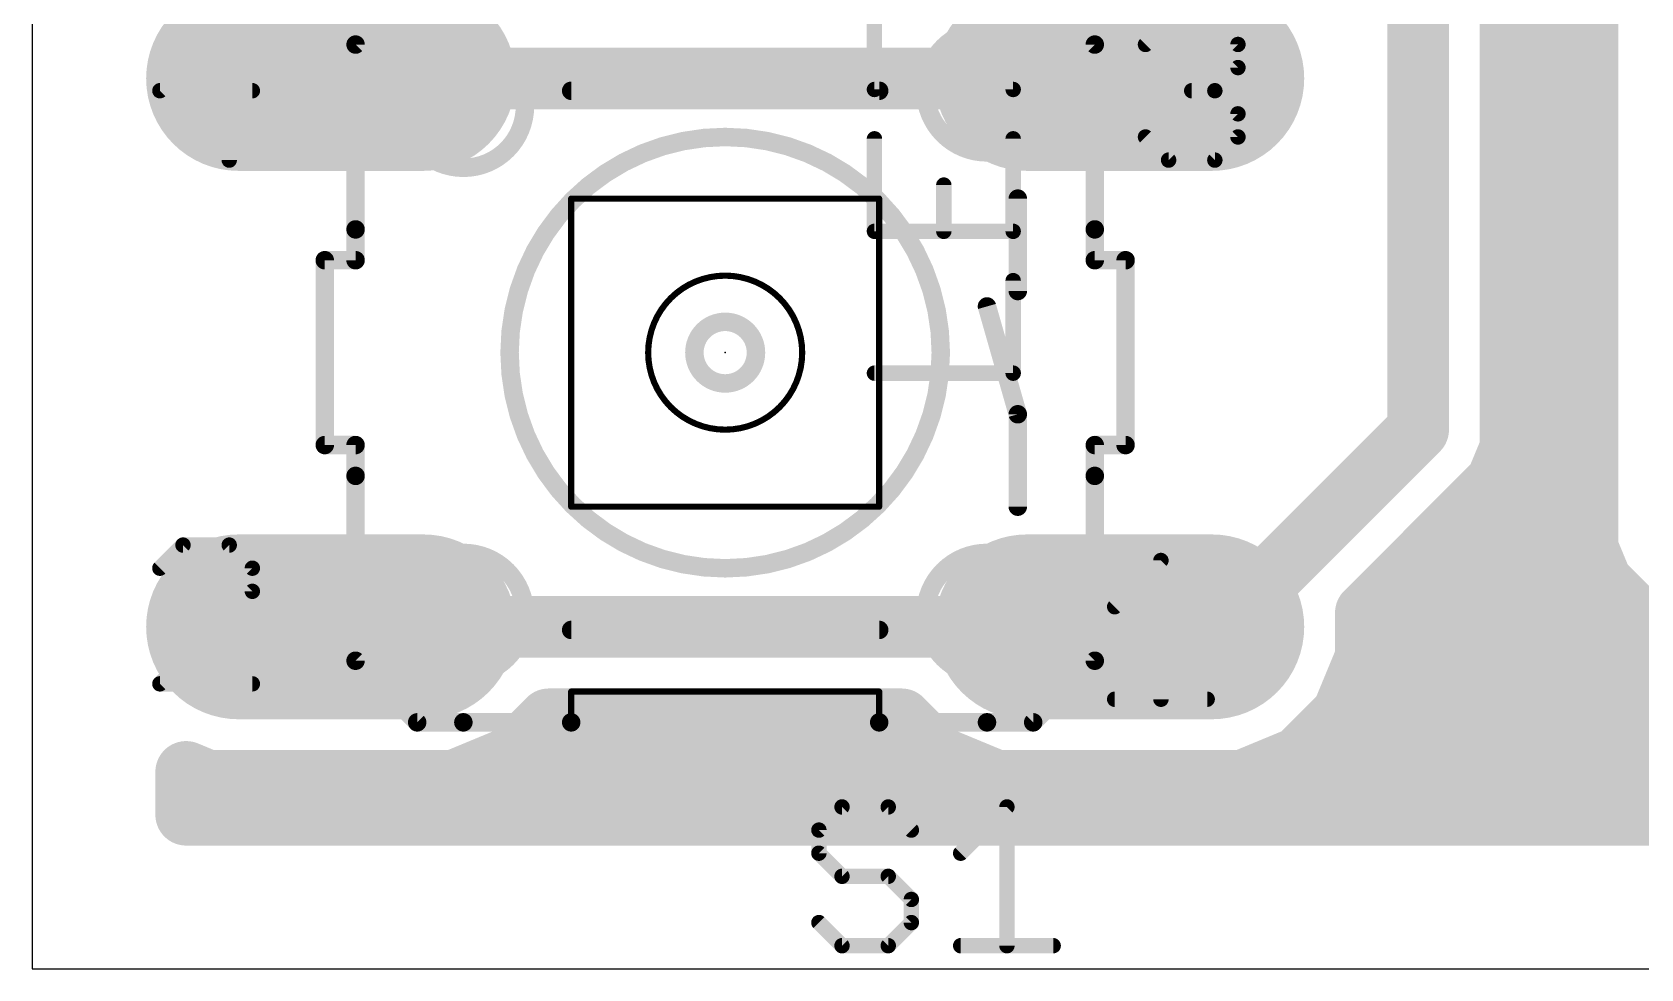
# Model space of a CAD drawing. Extents: x 40.6 to 122, y 26.7 to 70.8.
# Drawn here: x 40.64 to 53.91, y 27.94 to 35.66 of the extents above; entities that cross this region are included whole.
import ezdxf

# ---------------------------------------------------------------- set-up
doc = ezdxf.new("R2010")
doc.units = 0
for name, color, linetype in [('16', 175, 'CONTINUOUS'), ('17', 82, 'CONTINUOUS'), ('20', 7, 'CONTINUOUS'), ('21', 253, 'CONTINUOUS'), ('23', 7, 'CONTINUOUS'), ('25', 253, 'CONTINUOUS'), ('51', 253, 'CONTINUOUS')]:
    doc.layers.add(name, color=color, linetype=linetype)

# ---------------------------------------------------------------- blocks, each defined once
blk = doc.blocks.new('LONGP100')
at = {"const_width": 1}
blk.add_lwpolyline([(-0.5, 0), (0.5, 0)], dxfattribs=at)
at = {"const_width": 0.5}
for points in [[(-0.5, 0.25, 1), (-0.5, -0.25)], [(0.5, -0.25, 1), (0.5, 0.25)]]:
    blk.add_lwpolyline(points, format="xyb", dxfattribs=at)

msp = doc.modelspace()

# ---------------------------------------------------------------- linework, layer by layer
at = {"layer": '16', "const_width": 0.508}
for points in [[(53.467, 42.4704), (53.467, 31.4079)], [(53.34, 31.115), (53.34, 37.0205)], [(41.8465, 36.5379), (43.1038, 35.2806)], [(52.07, 32.385), (52.07, 36.195)], [(52.832, 32.2334), (52.832, 36.0713)], [(52.832, 35.56), (53.467, 35.56)], [(43.1038, 35.2806), (49.6062, 35.2806)], [(52.832, 35.052), (53.467, 35.052)], [(52.832, 34.544), (53.467, 34.544)], [(52.832, 34.036), (53.467, 34.036)], [(52.832, 33.528), (53.467, 33.528)], [(52.832, 33.02), (53.467, 33.02)], [(50.4444, 30.7594), (52.07, 32.385)], [(52.832, 32.512), (53.467, 32.512)], [(52.716, 31.9534), (52.832, 32.2334)], [(52.737, 32.004), (53.467, 32.004)], [(52.5016, 31.739), (52.716, 31.9534)], [(51.6382, 30.8756), (52.5016, 31.739)], [(52.2586, 31.496), (53.467, 31.496)], [(53.467, 31.4079), (53.583, 31.1279)], [(54.6735, 29.7815), (53.34, 31.115)], [(53.583, 31.1279), (54.472, 30.2389)], [(51.7506, 30.988), (53.7229, 30.988)], [(51.6382, 30.5068), (51.6382, 30.8756)], [(43.1038, 30.7594), (49.6062, 30.7594)], [(49.6062, 30.7594), (50.4444, 30.7594)], [(51.4449, 30.04), (51.6382, 30.5068)], [(51.6271, 30.48), (54.2309, 30.48)], [(44.5852, 29.6827), (44.8999, 29.9974)], [(44.8999, 29.9974), (47.8101, 29.9974)], [(47.8101, 29.9974), (48.1248, 29.6827)], [(51.0876, 29.6827), (51.4449, 30.04)], [(44.8745, 29.972), (47.8355, 29.972)], [(51.3769, 29.972), (54.8131, 29.972)], [(44.1184, 29.4894), (44.5852, 29.6827)], [(48.1248, 29.6827), (48.5916, 29.4894)], [(50.6208, 29.4894), (51.0876, 29.6827)], [(41.91, 29.21), (41.91, 29.5636)], [(41.91, 29.5636), (42.0892, 29.4894)], [(41.91, 29.464), (120.63, 29.464)], [(42.0892, 29.4894), (44.1184, 29.4894)], [(48.5916, 29.4894), (50.6208, 29.4894)], [(120.63, 29.21), (41.91, 29.21)]]:
    msp.add_lwpolyline(points, dxfattribs=at)
at = {"layer": '16', "const_width": 0.254}
for points in [[(52.832, 35.687, 1), (52.832, 35.433)], [(53.467, 35.433, 1), (53.467, 35.687)], [(43.1038, 35.4076, 1), (43.1038, 35.1536)], [(43.014, 35.1908, 1), (43.1936, 35.3704)], [(49.6062, 35.1536, 1), (49.6062, 35.4076)], [(52.832, 35.179, 1), (52.832, 34.925)], [(53.467, 34.925, 1), (53.467, 35.179)], [(52.832, 34.671, 1), (52.832, 34.417)], [(53.467, 34.417, 1), (53.467, 34.671)], [(52.832, 34.163, 1), (52.832, 33.909)], [(53.467, 33.909, 1), (53.467, 34.163)], [(52.832, 33.655, 1), (52.832, 33.401)], [(53.467, 33.401, 1), (53.467, 33.655)], [(52.832, 33.147, 1), (52.832, 32.893)], [(53.467, 32.893, 1), (53.467, 33.147)], [(52.1598, 32.2952, 1), (51.9802, 32.4748)], [(52.832, 32.639, 1), (52.832, 32.385)], [(53.467, 32.385, 1), (53.467, 32.639)], [(51.943, 32.385, 1), (52.197, 32.385)], [(52.9493, 32.1848, 1), (52.7147, 32.282)], [(52.737, 32.131, 1), (52.737, 31.877)], [(52.705, 32.2334, 1), (52.959, 32.2334)], [(53.467, 31.877, 1), (53.467, 32.131)], [(52.5987, 32.002, 1), (52.8333, 31.9048)], [(52.8058, 31.8636, 1), (52.6262, 32.0432)], [(52.5914, 31.6492, 1), (52.4118, 31.8288)], [(52.4118, 31.8288, 1), (52.5914, 31.6492)], [(52.2586, 31.623, 1), (52.2586, 31.369)], [(53.467, 31.369, 1), (53.467, 31.623)], [(53.5843, 31.4565, 1), (53.3497, 31.3593)], [(53.34, 31.4079, 1), (53.594, 31.4079)], [(53.4298, 31.2048, 1), (53.2502, 31.0252)], [(53.6728, 31.2177, 1), (53.4932, 31.0381)], [(51.7506, 31.115, 1), (51.7506, 30.861)], [(53.213, 31.115, 1), (53.467, 31.115)], [(53.4657, 31.0793, 1), (53.7003, 31.1765)], [(53.7229, 30.861, 1), (53.7229, 31.115)], [(51.7652, 30.8756, 1), (51.5112, 30.8756)], [(51.5484, 30.9654, 1), (51.728, 30.7858)], [(43.1038, 30.8864, 1), (43.1038, 30.6324)], [(49.6062, 30.8864, 1), (49.6062, 30.6324)], [(49.6062, 30.6324, 1), (49.6062, 30.8864)], [(50.3546, 30.8492, 1), (50.5342, 30.6696)], [(50.4444, 30.6324, 1), (50.4444, 30.8864)], [(51.6271, 30.607, 1), (51.6271, 30.353)], [(51.7555, 30.4582, 1), (51.5209, 30.5554)], [(51.5112, 30.5068, 1), (51.7652, 30.5068)], [(44.8999, 30.1244, 1), (44.8999, 29.8704)], [(44.9897, 29.9076, 1), (44.81, 30.0872)], [(47.8999, 30.0872, 1), (47.7203, 29.9076)], [(47.8101, 29.8704, 1), (47.8101, 30.1244)], [(51.5347, 29.9502, 1), (51.355, 30.1298)], [(44.8745, 30.099, 1), (44.8745, 29.845)], [(47.8355, 29.845, 1), (47.8355, 30.099)], [(51.3769, 30.099, 1), (51.3769, 29.845)], [(51.3275, 30.0886, 1), (51.5622, 29.9914)], [(44.4954, 29.7725, 1), (44.675, 29.5929)], [(44.6338, 29.5654, 1), (44.5366, 29.8001)], [(48.1734, 29.8001, 1), (48.0762, 29.5654)], [(48.035, 29.5929, 1), (48.2146, 29.7725)], [(50.9978, 29.7725, 1), (51.1774, 29.5929)], [(51.1362, 29.5654, 1), (51.039, 29.8001)], [(41.9586, 29.681, 1), (41.8614, 29.4463)], [(42.037, 29.5636, 1), (41.783, 29.5636)], [(41.91, 29.591, 1), (41.91, 29.337)], [(42.0892, 29.6164, 1), (42.0892, 29.3624)], [(42.0406, 29.3721, 1), (42.1378, 29.6067)], [(44.0698, 29.6067, 1), (44.167, 29.3721)], [(44.1184, 29.3624, 1), (44.1184, 29.6164)], [(48.5916, 29.6164, 1), (48.5916, 29.3624)], [(48.543, 29.3721, 1), (48.6402, 29.6067)], [(50.5722, 29.6067, 1), (50.6694, 29.3721)], [(50.6208, 29.3624, 1), (50.6208, 29.6164)], [(41.91, 29.337, 1), (41.91, 29.083)], [(41.783, 29.21, 1), (42.037, 29.21)]]:
    msp.add_lwpolyline(points, format="xyb", dxfattribs=at)
at = {"layer": '20'}
for p, q in [((40.64, 70.79), (40.64, 27.94)), ((40.64, 27.94), (121.9, 27.94))]:
    msp.add_line(p, q, dxfattribs=at)
at = {"layer": '21'}
for points, const_width in [([(46.355, 31.242, 1), (46.355, 34.798, 1), (46.355, 31.242)], 0.1524), ([(43.3451, 34.036, 1), (43.2689, 34.036)], 0.0762), ([(49.4411, 34.036, 1), (49.3649, 34.036)], 0.0762), ([(43.053, 33.8201, 1), (43.053, 33.7439)], 0.0762), ([(43.0911, 33.782, 1), (43.0149, 33.782)], 0.0762), ([(43.307, 33.7439, 1), (43.307, 33.8201)], 0.0762), ([(49.403, 33.8201, 1), (49.403, 33.7439)], 0.0762), ([(49.6951, 33.782, 1), (49.6189, 33.782)], 0.0762), ([(49.657, 33.7439, 1), (49.657, 33.8201)], 0.0762), ([(43.2689, 33.782, 1), (43.3451, 33.782)], 0.0762), ([(49.3649, 33.782, 1), (49.4411, 33.782)], 0.0762), ([(46.355, 32.766, 1), (46.355, 33.274, 1), (46.355, 32.766)], 0.1524), ([(43.053, 32.2961, 1), (43.053, 32.2199)], 0.0762), ([(43.0149, 32.258, 1), (43.0911, 32.258)], 0.0762), ([(43.3451, 32.258, 1), (43.2689, 32.258)], 0.0762), ([(43.307, 32.2199, 1), (43.307, 32.2961)], 0.0762), ([(49.403, 32.2961, 1), (49.403, 32.2199)], 0.0762), ([(49.4411, 32.258, 1), (49.3649, 32.258)], 0.0762), ([(49.6189, 32.258, 1), (49.6951, 32.258)], 0.0762), ([(49.657, 32.2199, 1), (49.657, 32.2961)], 0.0762), ([(43.2689, 32.004, 1), (43.3451, 32.004)], 0.0762), ([(49.3649, 32.004, 1), (49.4411, 32.004)], 0.0762), ([(45.085, 30.2387, 1), (45.085, 30.2133)], 0.0254), ([(45.0977, 30.226, 1), (45.0723, 30.226)], 0.0254), ([(47.6377, 30.226, 1), (47.6123, 30.226)], 0.0254), ([(47.625, 30.2133, 1), (47.625, 30.2387)], 0.0254), ([(44.196, 30.0101, 1), (44.196, 29.9339)], 0.0762), ([(45.085, 30.0101, 1), (45.085, 29.9339)], 0.0762), ([(45.085, 29.9339, 1), (45.085, 30.0101)], 0.0762), ([(45.0723, 29.972, 1), (45.0977, 29.972)], 0.0254), ([(47.625, 30.0101, 1), (47.625, 29.9339)], 0.0762), ([(47.625, 29.9339, 1), (47.625, 30.0101)], 0.0762), ([(47.6123, 29.972, 1), (47.6377, 29.972)], 0.0254), ([(48.514, 29.9339, 1), (48.514, 30.0101)], 0.0762)]:
    msp.add_lwpolyline(points, format="xyb", dxfattribs=dict(at, const_width=const_width))
for points, const_width in [([(43.307, 33.782), (43.307, 34.036)], 0.1524), ([(49.403, 33.782), (49.403, 34.036)], 0.1524), ([(43.053, 33.782), (43.307, 33.782)], 0.1524), ([(43.053, 33.782), (43.053, 32.258)], 0.1524), ([(49.403, 33.782), (49.657, 33.782)], 0.1524), ([(49.657, 32.258), (49.657, 33.782)], 0.1524), ([(43.307, 32.258), (43.053, 32.258)], 0.1524), ([(43.307, 32.258), (43.307, 32.004)], 0.1524), ([(49.657, 32.258), (49.403, 32.258)], 0.1524), ([(49.403, 32.258), (49.403, 32.004)], 0.1524), ([(45.085, 30.226), (47.625, 30.226)], 0.0508), ([(45.085, 30.226), (45.085, 29.972)], 0.0508), ([(47.625, 29.972), (47.625, 30.226)], 0.0508), ([(44.196, 29.972), (45.085, 29.972)], 0.1524), ([(45.085, 29.972), (47.625, 29.972)], 0.1524), ([(47.625, 29.972), (48.514, 29.972)], 0.1524)]:
    msp.add_lwpolyline(points, dxfattribs=dict(at, const_width=const_width))
at = {"layer": '23'}
msp.add_point((46.355, 33.02), dxfattribs=at)
at = {"layer": '25', "const_width": 0.127}
for points in [[(47.5859, 35.7617), (47.5859, 35.1897)], [(48.7299, 35.1897), (48.7299, 35.7617)], [(47.5859, 35.1897), (48.7299, 35.1897)], [(47.5859, 34.7829), (47.5859, 34.0203)], [(48.7299, 34.0203), (48.7299, 34.7829)], [(48.1579, 34.0203), (48.1579, 34.4016)], [(47.5859, 34.0203), (48.7299, 34.0203)], [(48.7299, 32.8509), (48.7299, 33.6136)], [(47.5859, 32.8509), (48.7299, 32.8509)], [(47.3184, 29.2745), (47.1277, 29.0838)], [(47.6997, 29.2745), (47.3184, 29.2745)], [(47.8904, 29.0838), (47.6997, 29.2745)], [(48.2971, 28.8932), (48.6784, 29.2745)], [(48.6784, 29.2745), (48.6784, 28.1305)], [(47.1277, 29.0838), (47.1277, 28.8932)], [(47.1277, 28.8932), (47.3184, 28.7025)], [(47.3184, 28.7025), (47.6997, 28.7025)], [(47.6997, 28.7025), (47.8904, 28.5118)], [(47.8904, 28.5118), (47.8904, 28.3212)], [(47.3184, 28.1305), (47.1277, 28.3212)], [(47.8904, 28.3212), (47.6997, 28.1305)], [(47.6997, 28.1305), (47.3184, 28.1305)], [(48.2971, 28.1305), (49.0598, 28.1305)]]:
    msp.add_lwpolyline(points, dxfattribs=at)
at = {"layer": '25', "const_width": 0.0635}
for points in [[(47.5859, 35.2214, 1), (47.5859, 35.1579)], [(47.5542, 35.1897, 1), (47.6177, 35.1897)], [(48.6981, 35.1897, 1), (48.7617, 35.1897)], [(48.7299, 35.1579, 1), (48.7299, 35.2214)], [(47.6177, 34.7829, 1), (47.5542, 34.7829)], [(48.7617, 34.7829, 1), (48.6981, 34.7829)], [(48.1897, 34.4016, 1), (48.1262, 34.4016)], [(47.5859, 34.0521, 1), (47.5859, 33.9885)], [(47.5542, 34.0203, 1), (47.6177, 34.0203)], [(48.1262, 34.0203, 1), (48.1897, 34.0203)], [(48.6981, 34.0203, 1), (48.7617, 34.0203)], [(48.7299, 33.9885, 1), (48.7299, 34.0521)], [(48.7617, 33.6136, 1), (48.6981, 33.6136)], [(47.5859, 32.8827, 1), (47.5859, 32.8192)], [(48.7299, 32.8192, 1), (48.7299, 32.8827)], [(48.6981, 32.8509, 1), (48.7617, 32.8509)], [(47.3184, 29.3062, 1), (47.3184, 29.2427)], [(47.3408, 29.252, 1), (47.2959, 29.2969)], [(47.7221, 29.2969, 1), (47.6772, 29.252)], [(47.6997, 29.2427, 1), (47.6997, 29.3062)], [(48.7102, 29.2745, 1), (48.6467, 29.2745)], [(48.7009, 29.252, 1), (48.656, 29.2969)], [(47.1595, 29.0838, 1), (47.096, 29.0838)], [(47.1053, 29.1063, 1), (47.1502, 29.0614)], [(47.8679, 29.0614, 1), (47.9128, 29.1063)], [(47.096, 28.8932, 1), (47.1595, 28.8932)], [(47.1502, 28.9156, 1), (47.1053, 28.8707)], [(48.2746, 28.9156, 1), (48.3196, 28.8707)], [(47.3184, 28.7342, 1), (47.3184, 28.6707)], [(47.2959, 28.68, 1), (47.3408, 28.7249)], [(47.7221, 28.7249, 1), (47.6772, 28.68)], [(47.6997, 28.6707, 1), (47.6997, 28.7342)], [(47.9221, 28.5118, 1), (47.8586, 28.5118)], [(47.8679, 28.4894, 1), (47.9128, 28.5343)], [(47.1502, 28.3436, 1), (47.1053, 28.2987)], [(47.8586, 28.3212, 1), (47.9221, 28.3212)], [(47.9128, 28.2987, 1), (47.8679, 28.3436)], [(47.3184, 28.1623, 1), (47.3184, 28.0988)], [(47.2959, 28.108, 1), (47.3408, 28.153)], [(47.6772, 28.153, 1), (47.7221, 28.108)], [(47.6997, 28.0988, 1), (47.6997, 28.1623)], [(48.2971, 28.1623, 1), (48.2971, 28.0988)], [(48.6467, 28.1305, 1), (48.7102, 28.1305)], [(49.0598, 28.0988, 1), (49.0598, 28.1623)]]:
    msp.add_lwpolyline(points, format="xyb", dxfattribs=at)
at = {"layer": '51'}
for points, const_width in [([(43.815, 36.068), (43.307, 35.56)], 0.1524), ([(48.895, 36.068), (49.403, 35.56)], 0.1524), ([(42.2651, 35.7515), (41.6931, 35.1795)], 0.127), ([(42.2651, 34.6075), (42.2651, 35.7515)], 0.127), ([(49.8211, 35.5608), (50.0118, 35.7515)], 0.127), ([(50.3931, 35.7515), (50.5838, 35.5608)], 0.127), ([(43.307, 35.56), (43.307, 34.036)], 0.1524), ([(49.403, 35.56), (49.403, 34.036)], 0.1524), ([(50.5838, 35.5608), (50.5838, 35.3702)], 0.127), ([(50.5838, 35.3702), (50.3931, 35.1795)], 0.127), ([(41.6931, 35.1795), (42.4558, 35.1795)], 0.127), ([(47.625, 35.179), (45.085, 35.179)], 0.1524), ([(50.3931, 35.1795), (50.2024, 35.1795)], 0.127), ([(50.3931, 35.1795), (50.5838, 34.9888)], 0.127), ([(50.5838, 34.9888), (50.5838, 34.7982)], 0.127), ([(50.0118, 34.6075), (49.8211, 34.7982)], 0.127), ([(50.5838, 34.7982), (50.3931, 34.6075)], 0.127), ([(50.3931, 34.6075), (50.0118, 34.6075)], 0.127), ([(48.768, 33.528), (48.768, 34.29)], 0.1524), ([(45.085, 34.29), (47.625, 34.29)], 0.0508), ([(45.085, 34.29), (45.085, 31.75)], 0.0508), ([(47.625, 31.75), (47.625, 34.29)], 0.0508), ([(48.768, 32.512), (48.514, 33.401)], 0.1524), ([(48.768, 31.75), (48.768, 32.512)], 0.1524), ([(43.307, 32.004), (43.307, 30.48)], 0.1524), ([(49.403, 30.48), (49.403, 32.004)], 0.1524), ([(47.625, 31.75), (45.085, 31.75)], 0.0508), ([(41.8838, 31.4335), (41.6931, 31.2428)], 0.127), ([(42.2651, 31.4335), (41.8838, 31.4335)], 0.127), ([(42.4558, 31.2428), (42.2651, 31.4335)], 0.127), ([(49.5671, 30.9252), (49.9484, 31.3065)], 0.127), ([(49.9484, 31.3065), (49.9484, 30.1625)], 0.127), ([(42.4558, 31.0522), (42.4558, 31.2428)], 0.127), ([(41.6931, 30.2895), (42.4558, 31.0522)], 0.127), ([(45.085, 30.734), (47.625, 30.734)], 0.1524), ([(43.307, 30.48), (43.815, 29.972)], 0.1524), ([(48.895, 29.972), (49.403, 30.48)], 0.1524), ([(42.4558, 30.2895), (41.6931, 30.2895)], 0.127), ([(49.5671, 30.1625), (50.3298, 30.1625)], 0.127), ([(43.815, 29.972), (44.196, 29.972)], 0.1524), ([(48.895, 29.972), (48.514, 29.972)], 0.1524)]:
    msp.add_lwpolyline(points, dxfattribs=dict(at, const_width=const_width))
for points, const_width in [([(48.514, 34.671, 1), (48.514, 35.687, 1), (48.514, 34.671)], 0.1524), ([(43.3451, 35.56, 1), (43.2689, 35.56)], 0.0762), ([(43.2801, 35.5869, 1), (43.3339, 35.5331)], 0.0762), ([(44.196, 34.544, 1), (44.196, 35.56, 1), (44.196, 34.544)], 0.1524), ([(49.4411, 35.56, 1), (49.3649, 35.56)], 0.0762), ([(49.3761, 35.5331, 1), (49.4299, 35.5869)], 0.0762), ([(49.7987, 35.5833, 1), (49.8436, 35.5384)], 0.0635), ([(50.6155, 35.5608, 1), (50.552, 35.5608)], 0.0635), ([(50.5613, 35.5384, 1), (50.6062, 35.5833)], 0.0635), ([(50.6062, 35.3477, 1), (50.5613, 35.3926)], 0.0635), ([(50.552, 35.3702, 1), (50.6155, 35.3702)], 0.0635), ([(41.6931, 35.2112, 1), (41.6931, 35.1477)], 0.0635), ([(41.6707, 35.2019, 1), (41.7156, 35.157)], 0.0635), ([(42.4558, 35.1477, 1), (42.4558, 35.2112)], 0.0635), ([(45.085, 35.2171, 1), (45.085, 35.1409)], 0.0762), ([(47.625, 35.1409, 1), (47.625, 35.2171)], 0.0762), ([(50.2024, 35.2112, 1), (50.2024, 35.1477)], 0.0635), ([(50.4155, 35.2019, 1), (50.3706, 35.157)], 0.0635), ([(50.3706, 35.2019, 1), (50.4155, 35.157)], 0.0635), ([(50.3931, 35.1477, 1), (50.3931, 35.2112)], 0.0635), ([(50.6155, 34.9888, 1), (50.552, 34.9888)], 0.0635), ([(50.5613, 34.9664, 1), (50.6062, 35.0113)], 0.0635), ([(49.8436, 34.8206, 1), (49.7987, 34.7757)], 0.0635), ([(50.552, 34.7982, 1), (50.6155, 34.7982)], 0.0635), ([(50.6062, 34.7757, 1), (50.5613, 34.8206)], 0.0635), ([(42.2333, 34.6075, 1), (42.2968, 34.6075)], 0.0635), ([(50.0118, 34.6393, 1), (50.0118, 34.5757)], 0.0635), ([(49.9893, 34.585, 1), (50.0342, 34.63)], 0.0635), ([(50.3706, 34.63, 1), (50.4155, 34.585)], 0.0635), ([(50.3931, 34.5757, 1), (50.3931, 34.6393)], 0.0635), ([(48.8061, 34.29, 1), (48.7299, 34.29)], 0.0762), ([(45.085, 34.3027, 1), (45.085, 34.2773)], 0.0254), ([(45.0977, 34.29, 1), (45.0723, 34.29)], 0.0254), ([(47.6377, 34.29, 1), (47.6123, 34.29)], 0.0254), ([(47.625, 34.2773, 1), (47.625, 34.3027)], 0.0254), ([(43.2689, 34.036, 1), (43.3451, 34.036)], 0.0762), ([(49.3649, 34.036, 1), (49.4411, 34.036)], 0.0762), ([(46.355, 32.385, 1), (46.355, 33.655, 1), (46.355, 32.385)], 0.0508), ([(48.7299, 33.528, 1), (48.8061, 33.528)], 0.0762), ([(48.5506, 33.4115, 1), (48.4774, 33.3905)], 0.0762), ([(48.8061, 32.512, 1), (48.7299, 32.512)], 0.0762), ([(48.7314, 32.5015, 1), (48.8046, 32.5225)], 0.0762), ([(43.3451, 32.004, 1), (43.2689, 32.004)], 0.0762), ([(49.4411, 32.004, 1), (49.3649, 32.004)], 0.0762), ([(45.085, 31.7627, 1), (45.085, 31.7373)], 0.0254), ([(45.0723, 31.75, 1), (45.0977, 31.75)], 0.0254), ([(47.6123, 31.75, 1), (47.6377, 31.75)], 0.0254), ([(47.625, 31.7373, 1), (47.625, 31.7627)], 0.0254), ([(48.7299, 31.75, 1), (48.8061, 31.75)], 0.0762), ([(41.8838, 31.4652, 1), (41.8838, 31.4017)], 0.0635), ([(41.9062, 31.411, 1), (41.8613, 31.4559)], 0.0635), ([(42.2875, 31.4559, 1), (42.2426, 31.411)], 0.0635), ([(42.2651, 31.4017, 1), (42.2651, 31.4652)], 0.0635), ([(44.196, 30.353, 1), (44.196, 31.369, 1), (44.196, 30.353)], 0.1524), ([(48.514, 30.353, 1), (48.514, 31.369, 1), (48.514, 30.353)], 0.1524), ([(49.9802, 31.3065, 1), (49.9167, 31.3065)], 0.0635), ([(49.9709, 31.284, 1), (49.926, 31.3289)], 0.0635), ([(41.6707, 31.2653, 1), (41.7156, 31.2204)], 0.0635), ([(42.4875, 31.2428, 1), (42.424, 31.2428)], 0.0635), ([(42.4333, 31.2204, 1), (42.4782, 31.2653)], 0.0635), ([(42.424, 31.0522, 1), (42.4875, 31.0522)], 0.0635), ([(42.4782, 31.0297, 1), (42.4333, 31.0746)], 0.0635), ([(49.5447, 30.9476, 1), (49.5896, 30.9027)], 0.0635), ([(45.085, 30.7721, 1), (45.085, 30.6959)], 0.0762), ([(47.625, 30.6959, 1), (47.625, 30.7721)], 0.0762), ([(43.2689, 30.48, 1), (43.3451, 30.48)], 0.0762), ([(43.3339, 30.5069, 1), (43.2801, 30.4531)], 0.0762), ([(49.3649, 30.48, 1), (49.4411, 30.48)], 0.0762), ([(49.4299, 30.4531, 1), (49.3761, 30.5069)], 0.0762), ([(41.6931, 30.3212, 1), (41.6931, 30.2578)], 0.0635), ([(41.6707, 30.312, 1), (41.7156, 30.267)], 0.0635), ([(42.4558, 30.2578, 1), (42.4558, 30.3212)], 0.0635), ([(49.5671, 30.1943, 1), (49.5671, 30.1308)], 0.0635), ([(49.9167, 30.1625, 1), (49.9802, 30.1625)], 0.0635), ([(50.3298, 30.1308, 1), (50.3298, 30.1943)], 0.0635), ([(43.815, 30.0101, 1), (43.815, 29.9339)], 0.0762), ([(43.7881, 29.9451, 1), (43.8419, 29.9989)], 0.0762), ([(44.196, 29.9339, 1), (44.196, 30.0101)], 0.0762), ([(48.514, 30.0101, 1), (48.514, 29.9339)], 0.0762), ([(48.8681, 29.9989, 1), (48.9219, 29.9451)], 0.0762), ([(48.895, 29.9339, 1), (48.895, 30.0101)], 0.0762)]:
    msp.add_lwpolyline(points, format="xyb", dxfattribs=dict(at, const_width=const_width))

# ---------------------------------------------------------------- block references
at = {"layer": '17', "xscale": 1.524, "yscale": 1.524, "rotation": 180}
for p in [(43.1038, 35.2806), (43.1038, 35.2806), (49.6062, 35.2806), (49.6062, 35.2806), (43.1038, 30.7594), (43.1038, 30.7594), (49.6062, 30.7594), (49.6062, 30.7594)]:
    msp.add_blockref('LONGP100', p, dxfattribs=at)

doc.saveas('drawing.dxf')
